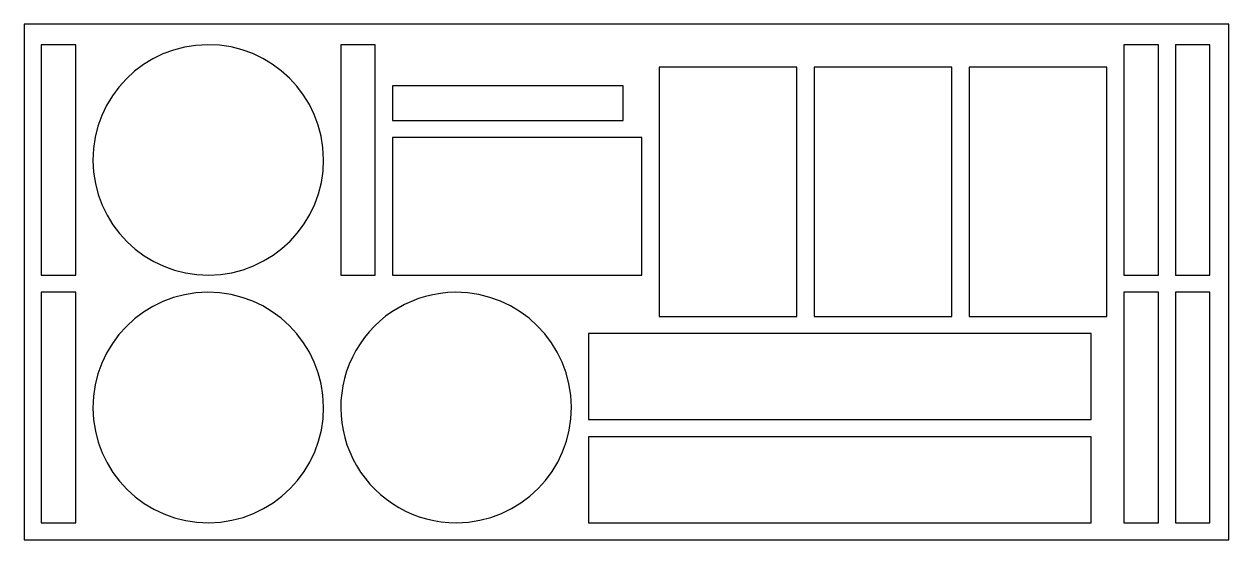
# Model space of a CAD drawing. Header units: metres. Extents: x 0 to 700, y 0 to 300.
import ezdxf

# ---------------------------------------------------------------- set-up
doc = ezdxf.new("R2010")
doc.units = ezdxf.units.M

msp = doc.modelspace()

# ---------------------------------------------------------------- linework, layer by layer
for points in [[(0, 0), (700, 0), (700, 300), (0, 300)], [(10, 288), (10, 154), (30, 154), (30, 288)], [(184, 288), (184, 154), (204, 154), (204, 288)], [(639, 288), (639, 154), (659, 154), (659, 288)], [(669, 288), (669, 154), (689, 154), (689, 288)], [(369, 275), (369, 130), (449, 130), (449, 275)], [(459, 275), (459, 130), (539, 130), (539, 275)], [(549, 275), (549, 130), (629, 130), (629, 275)], [(214, 244), (348, 244), (348, 264), (214, 264)], [(214, 154), (359, 154), (359, 234), (214, 234)], [(10, 144), (10, 10), (30, 10), (30, 144)], [(639, 144), (639, 10), (659, 10), (659, 144)], [(669, 144), (669, 10), (689, 10), (689, 144)], [(328, 70), (620, 70), (620, 120), (328, 120)], [(328, 10), (620, 10), (620, 60), (328, 60)]]:
    msp.add_lwpolyline(points, close=True)
for points in [[(106.71, 288, 1), (107.29, 154, 1)], [(106.71, 144, 1), (107.29, 10, 1)], [(250.71, 144, 1), (251.29, 10, 1)]]:
    msp.add_lwpolyline(points, format="xyb", close=True)

doc.saveas('drawing.dxf')
